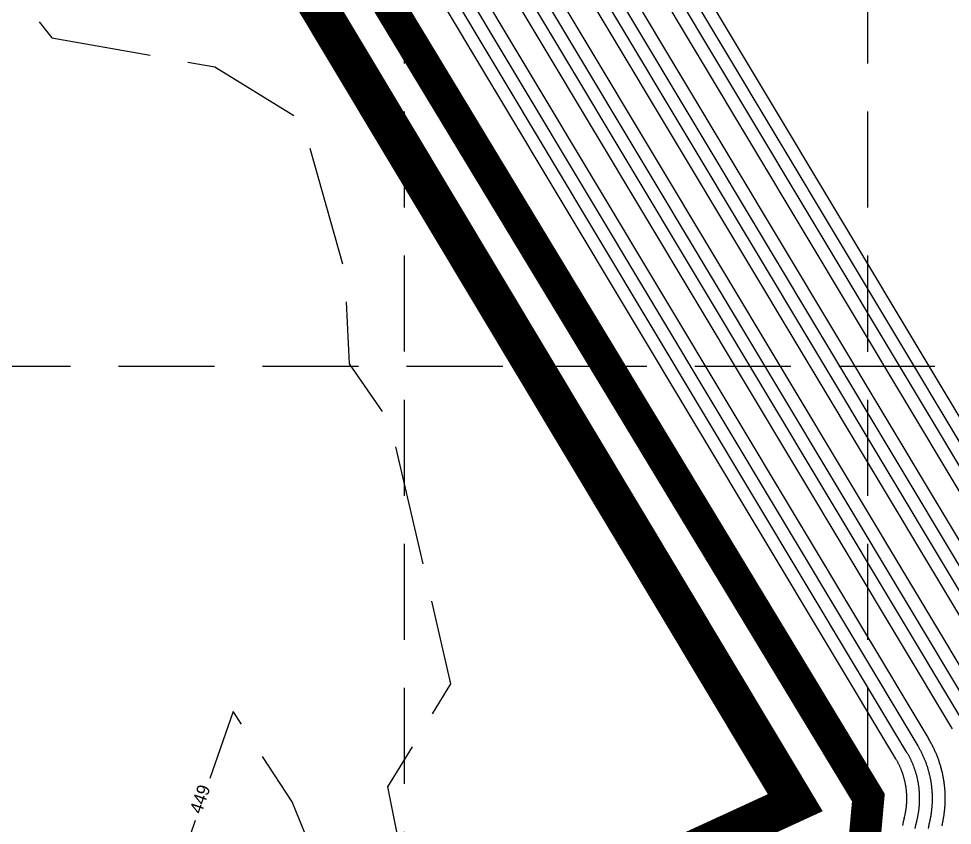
# Model space of a CAD drawing. Header units: inches. Extents: x 2439273 to 2445077, y 7048639 to 7057917.
# Drawn here: x 2442633.5 to 2442925.3, y 7055161.2 to 7055413.2 of the extents above; entities that cross this region are included whole.
import ezdxf
from ezdxf.enums import TextEntityAlignment as Align

# ---------------------------------------------------------------- set-up
doc = ezdxf.new("R2010")
doc.units = ezdxf.units.IN
doc.header["$LTSCALE"] = 300
doc.header["$MEASUREMENT"] = 0
for name, pattern in [('DASHED', [0.29, 0.25, -0.04]), ('DASHEDX2', [0.165, 0.125, -0.04]), ('HIDDEN', [0.375, 0.25, -0.125]), ('PHANTOM', [4.25, 3.5, -0.15, 0.15, -0.15, 0.15, -0.15])]:
    doc.linetypes.add(name, pattern=pattern)
for name, color, linetype in [('BOUNDARY', 24, 'PHANTOM'), ('DRAINAGE_AREA', 250, 'DASHEDX2'), ('EC', 43, 'DASHEDX2'), ('GRID', 254, 'HIDDEN'), ('LIMITS OF DISTURBANCE', 1, 'HIDDEN'), ('new', 3, 'Continuous'), ('PC', 43, 'DASHEDX2')]:
    doc.layers.add(name, color=color, linetype=linetype)
doc.styles.add('TMODELF', font='tmodelf')

msp = doc.modelspace()

# ---------------------------------------------------------------- linework, layer by layer
at = {"layer": 'BOUNDARY', "color": 7, "linetype": 'Continuous', "flags": 128}
for points in [[(2442876.18, 7055168.29), (2442523.23, 7055757.19)], [(2442876.18, 7055168.29), (2441748.83, 7054649.57)], [(2442876.18, 7055168.29), (2441748.83, 7054649.57)]]:
    msp.add_lwpolyline(points, dxfattribs=at)
msp.add_lwpolyline([(2442876.18, 7055168.29), (2442523.23, 7055757.19), (2442523.23, 7055757.19, 0.076861), (2442876.71, 7055729.81), (2442876.71, 7055729.81), (2443140.66, 7055289.99)], format="xyb", dxfattribs=at)
at = {"layer": 'DRAINAGE_AREA', "color": 7, "linetype": 'DASHED', "const_width": 12, "flags": 128}
msp.add_lwpolyline([(2442523.23, 7055757.19), (2442876.18, 7055168.29), (2441748.83, 7054649.57)], dxfattribs=at)
at = {"layer": 'EC', "color": 43, "linetype": 'DASHEDX2', "flags": 128}
for points in [[(2441844.2, 7054824.99), (2441875.68, 7054852.99), (2441898.86, 7054884.87), (2441905.16, 7054881.49), (2441901.87, 7054892.82), (2441900.61, 7054899), (2441905.65, 7054972.82), (2441902.22, 7055001.63), (2441869.92, 7055016.01), (2441836.85, 7055071.1), (2441839.36, 7055088.08), (2441825.34, 7055177.35), (2441816.05, 7055198.66), (2441819.07, 7055310.98), (2441814.01, 7055320.63), (2441824.21, 7055342), (2441883.65, 7055361.46), (2441929.18, 7055368.59), (2441971.97, 7055366.02), (2441999.69, 7055389.28), (2442041.4, 7055423.09), (2442109.69, 7055462.5), (2442164.52, 7055500.43), (2442165.5, 7055498.14), (2442165.59, 7055500.65), (2442238.19, 7055508.13), (2442237.21, 7055520.02), (2442234.42, 7055526.04), (2442211.66, 7055570.52), (2442166.14, 7055506.81), (2442187.56, 7055611.88), (2442191.85, 7055616.18), (2442221.35, 7055679.16), (2442221.89, 7055684.74), (2442243.9, 7055686.51), (2442302.14, 7055697.16), (2442323.1, 7055684.71), (2442407.41, 7055697.95), (2442426.6, 7055689.2), (2442491.89, 7055661.29), (2442488.06, 7055628.82), (2442487.97, 7055581.07), (2442430.33, 7055571.57), (2442396.58, 7055556.69), (2442401.85, 7055528.89), (2442403.83, 7055516.65), (2442422.84, 7055511.08), (2442497.97, 7055522.38), (2442513.86, 7055535.07), (2442604.96, 7055513.87), (2442599.47, 7055493.89), (2442606.72, 7055421.61), (2442632.72, 7055421.26), (2442643.91, 7055407.24), (2442694.82, 7055398.12), (2442722.1, 7055381.28), (2442735.3, 7055334.73), (2442736.79, 7055305.34), (2442749.48, 7055287.09), (2442762.16, 7055232.74), (2442768.45, 7055205.43), (2442748.79, 7055173.22), (2442764.99, 7055092.22), (2442784.44, 7055100.67), (2442766.69, 7055069.3), (2442750.85, 7055037.8)], [(2442688.73, 7055162.72), (2442684.91, 7055151.67), (2442676.8, 7055135.11), (2442743.9, 7055107.17), (2442718.98, 7055168.57), (2442700.51, 7055196.81), (2442693.26, 7055175.83)]]:
    msp.add_lwpolyline(points, dxfattribs=at)
at = {"layer": 'GRID', "linetype": 'HIDDEN', "ltscale": 0.4}
for p, q in [((2442754.12, 7049369.17), (2442754.12, 7057765.42)), ((2442898.88, 7049369.15), (2442898.88, 7057765.42)), ((2439424.76, 7055304.59), (2444925.44, 7055304.59))]:
    msp.add_line(p, q, dxfattribs=at)
at = {"layer": 'LIMITS OF DISTURBANCE', "linetype": 'HIDDEN', "const_width": 10, "flags": 128}
msp.add_lwpolyline([(2442886.99, 7052945.51), (2442895.43, 7053179.56), (2442913.36, 7053306.08), (2442998.8, 7053329.28), (2443093.73, 7053267.07), (2443296.25, 7053331.38), (2443338.44, 7053257.58), (2443392.24, 7053315.57), (2443340.55, 7053361.96), (2443447.09, 7053414.68), (2443517.82, 7053314.09), (2443574.97, 7053356.59), (2443489.91, 7053468.17), (2443446.06, 7053438.95), (2443383.6, 7053614.29), (2443418.05, 7053884.17), (2443327.03, 7054031.84), (2443323.07, 7054052.94), (2443416.73, 7054128.1), (2443524.9, 7054050.3), (2443573.71, 7054048.98), (2443787.41, 7054200.62), (2444024.68, 7054478.24), (2444110.5, 7054653.51), (2444155.29, 7054902.89), (2444160.77, 7055069.77), (2444147.31, 7055200.65), (2444077.57, 7055450.67), (2443950.4, 7055673.72), (2443333.94, 7055400.63), (2443359.36, 7055365.05), (2443134.35, 7055268.48), (2442886.46, 7055663.65), (2442672.88, 7055635.7), (2442663.99, 7055558.19), (2442899.02, 7055169.89), (2442892.76, 7055099.78), (2442914.05, 7055045.94), (2443178.35, 7054615.25), (2442985.45, 7054501.31), (2442726.73, 7054920.14), (2442733.57, 7054854.12), (2442852.43, 7053970.46), (2442450.39, 7053675.08), (2441832.15, 7054504.96), (2441778.69, 7054488.78), (2441880.34, 7054326.59), (2442122.98, 7053975.48), (2442344.49, 7053665.13), (2442528.89, 7053430.2), (2442805.16, 7053043.91), (2442834.55, 7052997.62)], close=True, dxfattribs=at)
at = {"layer": 'new', "color": 3, "linetype": 'PHANTOM', "flags": 128}
msp.add_lwpolyline([(2442876.18, 7055168.29), (2442523.23, 7055757.19), (2442523.23, 7055757.19, 0.076861), (2442876.71, 7055729.81), (2442876.71, 7055729.81), (2443140.66, 7055289.99)], format="xyb", dxfattribs=at)
msp.add_lwpolyline([(2442876.18, 7055168.29), (2442638.85, 7055059.09)], dxfattribs=at)
at = {"layer": 'PC', "color": 24, "linetype": 'Continuous', "flags": 128}
for points in [[(2442965.09, 7055218.36), (2442757.77, 7055564.26)], [(2442968.52, 7055220.42), (2442761.2, 7055566.32)], [(2442754.34, 7055562.21), (2442961.66, 7055216.3)], [(2442958.22, 7055214.25), (2442750.91, 7055560.15)], [(2442744.05, 7055556.04), (2442952.23, 7055208.68)], [(2442948.8, 7055206.63), (2442740.62, 7055553.98)], [(2442733.75, 7055549.87), (2442941.94, 7055202.51)], [(2442945.37, 7055204.57), (2442737.19, 7055551.93)], [(2442931.65, 7055196.35), (2442723.46, 7055543.7)], [(2442726.89, 7055545.76), (2442935.08, 7055198.4)], [(2442928.22, 7055194.29), (2442720.03, 7055541.64)], [(2442924.78, 7055192.23), (2442716.6, 7055539.59)], [(2442709.74, 7055535.47), (2442917.92, 7055188.12)], [(2442706.31, 7055533.42), (2442914.49, 7055186.06)], [(2442907.63, 7055181.95), (2442699.45, 7055529.31)], [(2442911.06, 7055184.01), (2442702.88, 7055531.36)], [(2442925.32, 7055191.31), (2442925.14, 7055191.62), (2442924.97, 7055191.93), (2442924.78, 7055192.23)], [(2442922, 7055161.02), (2442922.07, 7055161.3), (2442922.14, 7055161.58), (2442922.2, 7055161.86), (2442922.26, 7055162.15), (2442922.32, 7055162.43), (2442922.38, 7055162.71), (2442922.43, 7055163), (2442922.48, 7055163.28), (2442922.53, 7055163.57), (2442922.58, 7055163.86), (2442922.63, 7055164.14), (2442922.67, 7055164.43), (2442922.71, 7055164.72), (2442922.75, 7055165), (2442922.78, 7055165.29), (2442922.82, 7055165.58), (2442922.85, 7055165.87), (2442922.88, 7055166.15), (2442922.9, 7055166.44), (2442922.93, 7055166.73), (2442922.95, 7055167.02), (2442922.97, 7055167.31), (2442922.99, 7055167.6), (2442923, 7055167.89), (2442923.02, 7055168.18), (2442923.03, 7055168.47), (2442923.03, 7055168.76), (2442923.04, 7055169.05), (2442923.04, 7055169.34), (2442923.04, 7055169.63), (2442923.04, 7055169.92), (2442923.04, 7055170.21), (2442923.03, 7055170.5), (2442923.02, 7055170.79), (2442923.01, 7055171.08), (2442923, 7055171.37), (2442922.99, 7055171.66), (2442922.97, 7055171.95), (2442922.95, 7055172.23), (2442922.93, 7055172.52), (2442922.9, 7055172.81), (2442922.87, 7055173.1), (2442922.85, 7055173.39), (2442922.81, 7055173.68), (2442922.78, 7055173.97), (2442922.74, 7055174.25), (2442922.7, 7055174.54), (2442922.66, 7055174.83), (2442922.62, 7055175.11), (2442922.58, 7055175.4), (2442922.53, 7055175.69), (2442922.48, 7055175.97), (2442922.43, 7055176.26), (2442922.37, 7055176.54), (2442922.31, 7055176.83), (2442922.25, 7055177.11), (2442922.19, 7055177.39), (2442922.13, 7055177.68), (2442922.06, 7055177.96), (2442921.99, 7055178.24), (2442921.92, 7055178.52), (2442921.85, 7055178.8), (2442921.78, 7055179.08), (2442921.7, 7055179.36), (2442921.62, 7055179.64), (2442921.54, 7055179.92), (2442921.45, 7055180.2), (2442921.37, 7055180.47), (2442921.28, 7055180.75), (2442921.19, 7055181.02), (2442921.09, 7055181.3), (2442921, 7055181.57), (2442920.9, 7055181.85), (2442920.8, 7055182.12), (2442920.7, 7055182.39), (2442920.6, 7055182.66), (2442920.49, 7055182.93), (2442920.38, 7055183.2), (2442920.27, 7055183.47), (2442920.16, 7055183.73), (2442920.04, 7055184), (2442919.93, 7055184.26), (2442919.81, 7055184.53), (2442919.69, 7055184.79), (2442919.56, 7055185.05), (2442919.44, 7055185.32), (2442919.31, 7055185.58), (2442919.18, 7055185.84), (2442919.05, 7055186.09), (2442918.92, 7055186.35), (2442918.78, 7055186.61), (2442918.64, 7055186.86), (2442918.5, 7055187.12), (2442918.36, 7055187.37), (2442918.22, 7055187.62), (2442918.07, 7055187.87), (2442917.92, 7055188.12)], [(2442917.92, 7055161.22), (2442917.99, 7055161.47), (2442918.05, 7055161.72), (2442918.12, 7055161.97), (2442918.18, 7055162.22), (2442918.24, 7055162.47), (2442918.29, 7055162.72), (2442918.35, 7055162.98), (2442918.4, 7055163.23), (2442918.45, 7055163.48), (2442918.5, 7055163.73), (2442918.55, 7055163.99), (2442918.59, 7055164.24), (2442918.63, 7055164.49), (2442918.67, 7055164.75), (2442918.71, 7055165), (2442918.75, 7055165.26), (2442918.78, 7055165.51), (2442918.81, 7055165.77), (2442918.84, 7055166.03), (2442918.87, 7055166.28), (2442918.9, 7055166.54), (2442918.92, 7055166.8), (2442918.94, 7055167.05), (2442918.96, 7055167.31), (2442918.98, 7055167.57), (2442918.99, 7055167.82), (2442919.01, 7055168.08), (2442919.02, 7055168.34), (2442919.03, 7055168.6), (2442919.03, 7055168.85), (2442919.04, 7055169.11), (2442919.04, 7055169.37), (2442919.04, 7055169.63), (2442919.04, 7055169.88), (2442919.04, 7055170.14), (2442919.03, 7055170.4), (2442919.03, 7055170.66), (2442919.02, 7055170.91), (2442919.01, 7055171.17), (2442918.99, 7055171.43), (2442918.98, 7055171.69), (2442918.96, 7055171.94), (2442918.94, 7055172.2), (2442918.92, 7055172.46), (2442918.89, 7055172.71), (2442918.87, 7055172.97), (2442918.84, 7055173.23), (2442918.81, 7055173.48), (2442918.78, 7055173.74), (2442918.74, 7055173.99), (2442918.71, 7055174.25), (2442918.67, 7055174.5), (2442918.63, 7055174.76), (2442918.59, 7055175.01), (2442918.54, 7055175.27), (2442918.49, 7055175.52), (2442918.45, 7055175.77), (2442918.39, 7055176.02), (2442918.34, 7055176.28), (2442918.29, 7055176.53), (2442918.23, 7055176.78), (2442918.17, 7055177.03), (2442918.11, 7055177.28), (2442918.05, 7055177.53), (2442917.98, 7055177.78), (2442917.92, 7055178.03), (2442917.85, 7055178.28), (2442917.78, 7055178.53), (2442917.7, 7055178.77), (2442917.63, 7055179.02), (2442917.55, 7055179.27), (2442917.47, 7055179.51), (2442917.39, 7055179.76), (2442917.31, 7055180), (2442917.23, 7055180.24), (2442917.14, 7055180.49), (2442917.05, 7055180.73), (2442916.96, 7055180.97), (2442916.87, 7055181.21), (2442916.77, 7055181.45), (2442916.68, 7055181.69), (2442916.58, 7055181.93), (2442916.48, 7055182.16), (2442916.38, 7055182.4), (2442916.27, 7055182.64), (2442916.17, 7055182.87), (2442916.06, 7055183.11), (2442915.95, 7055183.34), (2442915.84, 7055183.57), (2442915.73, 7055183.8), (2442915.61, 7055184.03), (2442915.49, 7055184.26), (2442915.37, 7055184.49), (2442915.25, 7055184.72), (2442915.13, 7055184.95), (2442915.01, 7055185.17), (2442914.88, 7055185.4), (2442914.75, 7055185.62), (2442914.62, 7055185.84), (2442914.49, 7055186.06)], [(2442910.2, 7055163.32), (2442910.25, 7055163.51), (2442910.3, 7055163.69), (2442910.35, 7055163.88), (2442910.39, 7055164.07), (2442910.44, 7055164.26), (2442910.48, 7055164.45), (2442910.52, 7055164.63), (2442910.56, 7055164.82), (2442910.6, 7055165.01), (2442910.63, 7055165.2), (2442910.67, 7055165.39), (2442910.7, 7055165.58), (2442910.73, 7055165.77), (2442910.76, 7055165.97), (2442910.79, 7055166.16), (2442910.82, 7055166.35), (2442910.85, 7055166.54), (2442910.87, 7055166.73), (2442910.89, 7055166.92), (2442910.91, 7055167.12), (2442910.93, 7055167.31), (2442910.95, 7055167.5), (2442910.97, 7055167.69), (2442910.98, 7055167.89), (2442910.99, 7055168.08), (2442911.01, 7055168.27), (2442911.02, 7055168.46), (2442911.02, 7055168.66), (2442911.03, 7055168.85), (2442911.04, 7055169.04), (2442911.04, 7055169.24), (2442911.04, 7055169.43), (2442911.04, 7055169.62), (2442911.04, 7055169.82), (2442911.04, 7055170.01), (2442911.04, 7055170.2), (2442911.03, 7055170.4), (2442911.02, 7055170.59), (2442911.02, 7055170.78), (2442911, 7055170.98), (2442910.99, 7055171.17), (2442910.98, 7055171.36), (2442910.97, 7055171.55), (2442910.95, 7055171.75), (2442910.93, 7055171.94), (2442910.91, 7055172.13), (2442910.89, 7055172.32), (2442910.87, 7055172.52), (2442910.84, 7055172.71), (2442910.82, 7055172.9), (2442910.79, 7055173.09), (2442910.76, 7055173.28), (2442910.73, 7055173.47), (2442910.7, 7055173.66), (2442910.67, 7055173.85), (2442910.63, 7055174.04), (2442910.59, 7055174.23), (2442910.56, 7055174.42), (2442910.52, 7055174.61), (2442910.48, 7055174.8), (2442910.43, 7055174.99), (2442910.39, 7055175.18), (2442910.34, 7055175.36), (2442910.3, 7055175.55), (2442910.25, 7055175.74), (2442910.2, 7055175.93), (2442910.15, 7055176.11), (2442910.09, 7055176.3), (2442910.04, 7055176.48), (2442909.98, 7055176.67), (2442909.93, 7055176.85), (2442909.87, 7055177.04), (2442909.81, 7055177.22), (2442909.74, 7055177.4), (2442909.68, 7055177.59), (2442909.62, 7055177.77), (2442909.55, 7055177.95), (2442909.48, 7055178.13), (2442909.41, 7055178.31), (2442909.34, 7055178.49), (2442909.27, 7055178.67), (2442909.2, 7055178.85), (2442909.12, 7055179.03), (2442909.04, 7055179.2), (2442908.97, 7055179.38), (2442908.89, 7055179.56), (2442908.81, 7055179.73), (2442908.72, 7055179.91), (2442908.64, 7055180.08), (2442908.56, 7055180.26), (2442908.47, 7055180.43), (2442908.38, 7055180.6), (2442908.29, 7055180.77), (2442908.2, 7055180.94), (2442908.11, 7055181.11), (2442908.02, 7055181.28), (2442907.92, 7055181.45), (2442907.83, 7055181.62), (2442907.73, 7055181.79), (2442907.63, 7055181.95)], [(2442914.06, 7055162.27), (2442914.12, 7055162.49), (2442914.18, 7055162.71), (2442914.23, 7055162.93), (2442914.29, 7055163.15), (2442914.34, 7055163.36), (2442914.39, 7055163.58), (2442914.43, 7055163.81), (2442914.48, 7055164.03), (2442914.52, 7055164.25), (2442914.57, 7055164.47), (2442914.61, 7055164.69), (2442914.65, 7055164.91), (2442914.68, 7055165.13), (2442914.72, 7055165.36), (2442914.75, 7055165.58), (2442914.78, 7055165.8), (2442914.81, 7055166.03), (2442914.84, 7055166.25), (2442914.87, 7055166.47), (2442914.89, 7055166.7), (2442914.91, 7055166.92), (2442914.93, 7055167.15), (2442914.95, 7055167.37), (2442914.97, 7055167.6), (2442914.99, 7055167.82), (2442915, 7055168.05), (2442915.01, 7055168.27), (2442915.02, 7055168.5), (2442915.03, 7055168.72), (2442915.04, 7055168.95), (2442915.04, 7055169.17), (2442915.04, 7055169.4), (2442915.04, 7055169.62), (2442915.04, 7055169.85), (2442915.04, 7055170.08), (2442915.04, 7055170.3), (2442915.03, 7055170.53), (2442915.02, 7055170.75), (2442915.01, 7055170.98), (2442915, 7055171.2), (2442914.98, 7055171.43), (2442914.97, 7055171.65), (2442914.95, 7055171.88), (2442914.93, 7055172.1), (2442914.91, 7055172.33), (2442914.89, 7055172.55), (2442914.86, 7055172.77), (2442914.84, 7055173), (2442914.81, 7055173.22), (2442914.78, 7055173.45), (2442914.75, 7055173.67), (2442914.71, 7055173.89), (2442914.68, 7055174.11), (2442914.64, 7055174.34), (2442914.6, 7055174.56), (2442914.56, 7055174.78), (2442914.52, 7055175), (2442914.48, 7055175.22), (2442914.43, 7055175.44), (2442914.38, 7055175.66), (2442914.33, 7055175.88), (2442914.28, 7055176.1), (2442914.23, 7055176.32), (2442914.17, 7055176.54), (2442914.12, 7055176.76), (2442914.06, 7055176.98), (2442914, 7055177.2), (2442913.94, 7055177.41), (2442913.87, 7055177.63), (2442913.81, 7055177.84), (2442913.74, 7055178.06), (2442913.67, 7055178.27), (2442913.6, 7055178.49), (2442913.53, 7055178.7), (2442913.45, 7055178.91), (2442913.38, 7055179.13), (2442913.3, 7055179.34), (2442913.22, 7055179.55), (2442913.14, 7055179.76), (2442913.06, 7055179.97), (2442912.97, 7055180.18), (2442912.89, 7055180.39), (2442912.8, 7055180.6), (2442912.71, 7055180.8), (2442912.62, 7055181.01), (2442912.53, 7055181.21), (2442912.43, 7055181.42), (2442912.34, 7055181.62), (2442912.24, 7055181.83), (2442912.14, 7055182.03), (2442912.04, 7055182.23), (2442911.94, 7055182.43), (2442911.83, 7055182.63), (2442911.73, 7055182.83), (2442911.62, 7055183.03), (2442911.51, 7055183.23), (2442911.4, 7055183.42), (2442911.29, 7055183.62), (2442911.18, 7055183.81), (2442911.06, 7055184.01)], [(2442910.2, 7055163.32), (2442909.92, 7055162.26), (2442909.64, 7055161.19)], [(2442914.06, 7055162.27), (2442913.79, 7055161.24), (2442913.52, 7055160.21)], [(2442917.92, 7055161.22), (2442917.66, 7055160.22)]]:
    msp.add_lwpolyline(points, dxfattribs=at)

# ---------------------------------------------------------------- texts
at = {"layer": 'EC', "color": 43, "linetype": 'Continuous', "style": 'TMODELF'}
msp.add_text('449', height=4, rotation=70.9423, dxfattribs=at).set_placement((2442690.17, 7055169.44), align=Align.MIDDLE_CENTER)

doc.saveas('drawing.dxf')
